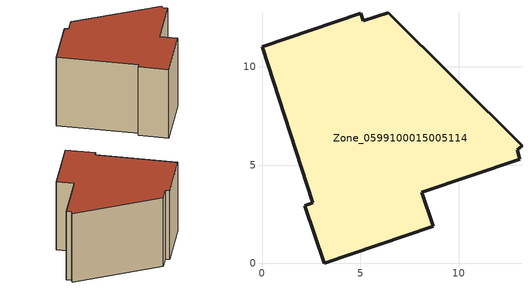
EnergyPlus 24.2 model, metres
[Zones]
Zone_0599100015005114
 floor ground (C_G): 5.16,12.34 6.41,12.76 13.22,6 12.98,5.77 13.11,5.31 8.13,3.62 8.72,1.89 3.17,0 2.17,2.94 2.58,3.08 0,11.02 5.03,12.72 z1.28
 wall outside (C_F): 2.58,3.08 2.17,2.94 3.17,0 8.72,1.89 8.13,3.62 13.11,5.31 12.98,5.77 13.22,6 6.41,12.76 5.16,12.34 5.03,12.72 0,11.02 2.58,3.08 z1.28:9.44
 roof outside (C_R): 5.03,12.72 0,11.02 2.58,3.08 2.17,2.94 3.17,0 8.72,1.89 8.13,3.62 13.11,5.31 12.98,5.77 13.22,6 6.41,12.76 5.16,12.34 z9.44
[BUILDING]
Pand.0599100015005114: North Axis=0; Terrain=City; Loads Convergence Tolerance Value=0.04; Temperature Convergence Tolerance Value=0.4; Solar Distribution=FullExterior; Maximum Number of Warmup Days=25; Minimum Number of Warmup Days=1
[Site:Location]
Rotterdam.The.Hague.AP_ZH_NLD Design_Conditions: Latitude=51.96; Longitude=4.45; Time Zone=1; Elevation=-4.5
[SITE:GROUNDTEMPERATURE:BUILDINGSURFACE]
18, 18, 18, 18, 18, 18, 18, 18, 18, 18, 18, 18
[MATERIAL] Thermal Absorptance=0.9; Solar Absorptance=0.7; Visible Absorptance=0.7
Name | Roughness | Thickness | Conductivity | Density | Specific Heat
G.TC.1975-1991 | MediumSmooth | 0.15 | 0.288461 | 540 | 1210
F.TC.1975-1991 | Rough | 0.3 | 0.230769 | 1920 | 840
R.TC.1975-1991 | MediumRough | 0.2 | 0.153846 | 1500 | 1000
[CONSTRUCTION]
C_G: G.TC.1975-1991
C_F: F.TC.1975-1991
C_R: R.TC.1975-1991
[ZONE]
Zone_0599100015005114: Type=1; Multiplier=1; Ceiling Height=Autocalculate; Volume=Autocalculate; Floor Area=autocalculate; Part of Total Floor Area=Yes
[ZONEINFILTRATION:DESIGNFLOWRATE]
Infil_Zone_0599100015005114: Zone or ZoneList or Space or SpaceList=Zone_0599100015005114; Schedule=AlwaysOn; Design Flow Rate Calculation Method=Flow/Area; Flow Rate per Floor Area=0.003; Constant Term Coefficient=1; Temperature Term Coefficient=0; Velocity Term Coefficient=0; Velocity Squared Term Coefficient=0
[HVACTEMPLATE:ZONE:IDEALLOADSAIRSYSTEM]
Zone_0599100015005114: Maximum Heating Supply Air Temperature=50; Minimum Cooling Supply Air Temperature=13; Maximum Heating Supply Air Humidity Ratio=0.0156; Minimum Cooling Supply Air Humidity Ratio=0.0077; Heating Limit=NoLimit; Cooling Limit=NoLimit; Dehumidification Control Type=ConstantSensibleHeatRatio; Cooling Sensible Heat Ratio=0.7; Dehumidification Setpoint=60; Humidification Control Type=None; Humidification Setpoint=30; Outdoor Air Method=None; Outdoor Air Flow Rate per Person=0.00944; Outdoor Air Flow Rate per Zone Floor Area=0; Outdoor Air Flow Rate per Zone=0; Demand Controlled Ventilation Type=None; Outdoor Air Economizer Type=NoEconomizer; Heat Recovery Type=None; Sensible Heat Recovery Effectiveness=0.7; Latent Heat Recovery Effectiveness=0.65
[ZONECONTROL:THERMOSTAT]
ThermostatControl_Zone_0599100015005114: Zone or ZoneList=Zone_0599100015005114; Control Type Schedule=DualSetpointControlType; Control 1=Thermostat_Zone_0599100015005114; Temperature Difference Between Cutout And Setpoint=0
[THERMOSTATSETPOINT:DUALSETPOINT]
Thermostat_Zone_0599100015005114: Heating Setpoint Temperature Schedule=HeatingSetpoint_Zone_0599100015005114; Cooling Setpoint Temperature Schedule=CoolingSetpoint_Zone_0599100015005114
[SCHEDULE:COMPACT]
HeatingSetpoint_Zone_0599100015005114: Through: 12/31, For: AllDays, Until: 24:00, 21
CoolingSetpoint_Zone_0599100015005114: Through: 12/31, For: AllDays, Until: 24:00, 24
DualSetpointControlType: Through: 12/31, For: AllDays, Until: 24:00, 4
AlwaysOn: Through: 12/31, For: AllDays, Until: 24:00, 1
